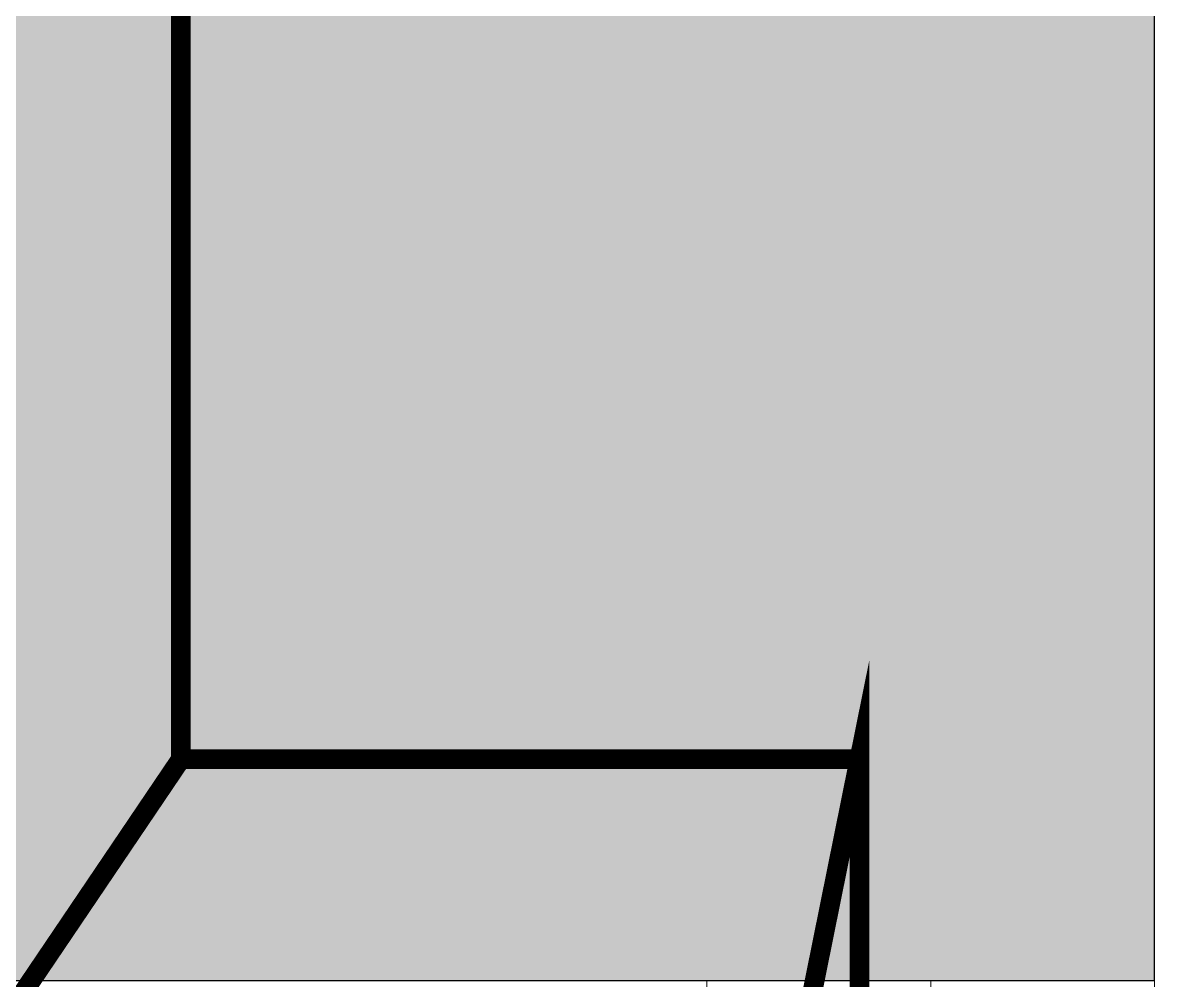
# Model space of a CAD drawing. Header units: millimetres. Extents: x -179928 to 528275, y -469666 to 511935.
# Drawn here: x 172063 to 174365, y 35110 to 37058 of the extents above; entities that cross this region are included whole.
import ezdxf

# ---------------------------------------------------------------- set-up
doc = ezdxf.new("R2010")
doc.units = ezdxf.units.MM
doc.linetypes.add('DASHED', pattern=[0.75, 0.5, -0.25])
for name, color, linetype in [('ad-Elevation 10', 8, 'Continuous'), ('ad-Primary Roof', 5, 'Continuous'), ('ad-Secondary Roof', 6, 'Continuous'), ('ad-Verandah', 33, 'Continuous')]:
    doc.layers.add(name, color=color, linetype=linetype)

# ---------------------------------------------------------------- blocks, each defined once
blk = doc.blocks.new('1625E_Roof Plan')
at = {"layer": 'ad-Primary Roof', "linetype": 'DASHED', "ltscale": 2, "const_width": 40}
blk.add_lwpolyline([(12570, 8195), (12570, 5195)], dxfattribs=at)
at = {"layer": 'ad-Secondary Roof', "linetype": 'DASHED', "ltscale": 2, "const_width": 40}
for points in [[(13950, 5195), (13188.8, 1425), (13950, -2345)], [(12570, 5195), (10022.5, 1425), (12570, -2345), (13950, -2345), (13950, 5195)]]:
    blk.add_lwpolyline(points, close=True, dxfattribs=at)
blk = doc.blocks.new('1625_East Villa')
at = {"transparency": 33554559}
h = blk.add_hatch(color=256, dxfattribs=at)
h.dxf.hatch_style = 1
h.set_gradient(color1=(153, 204, 0), color2=(63, 127, 0), tint=1, name='INVSPHERICAL')
h.paths.add_polyline_path([(12120, 4745), (14550, 4745), (14550, 8645), (12120, 8645)])
h = blk.add_hatch(dxfattribs=at)
h.set_pattern_fill('GRASS', color=74)
h.set_pattern_definition([(90, (-1084315.541, 674820.024), (-17.96051224, 17.96051224), [4.7625, -31.1585245]), (45, (-1084315.54, 674820.024), (-17.96051224, 17.96051224), [4.7625, -20.6375]), (135, (-1084315.54, 674820.024), (-17.96051224, -17.96051224), [4.7625, -20.6375])])
h.paths.add_polyline_path([(12120, 4745), (14550, 4745), (14550, 8645), (12120, 8645)])
at = {"layer": 'ad-Elevation 10'}
blk.add_lwpolyline([(12120, 4745), (14550, 4745), (14550, 8645), (12120, 8645)], close=True, dxfattribs=at)
at = {"layer": 'ad-Verandah', "lineweight": 9}
for points in [[(14095, 3145), (13640, 3145), (13640, 4745), (14095, 4745)], [(14550, 3145), (14095, 3145), (14095, 4745), (14550, 4745)]]:
    blk.add_lwpolyline(points, close=True, dxfattribs=at)
blk.add_blockref('1625E_Roof Plan', (0, 0))
blk = doc.blocks.new("All Plot's Villa Plans")
at = {"ltscale": 5}
blk.add_blockref('1625_East Villa', (159815, 30364.9), dxfattribs=at)

msp = doc.modelspace()

# ---------------------------------------------------------------- block references
at = {"ltscale": 5}
msp.add_blockref("All Plot's Villa Plans", (0, 0), dxfattribs=at)

doc.saveas('drawing.dxf')
